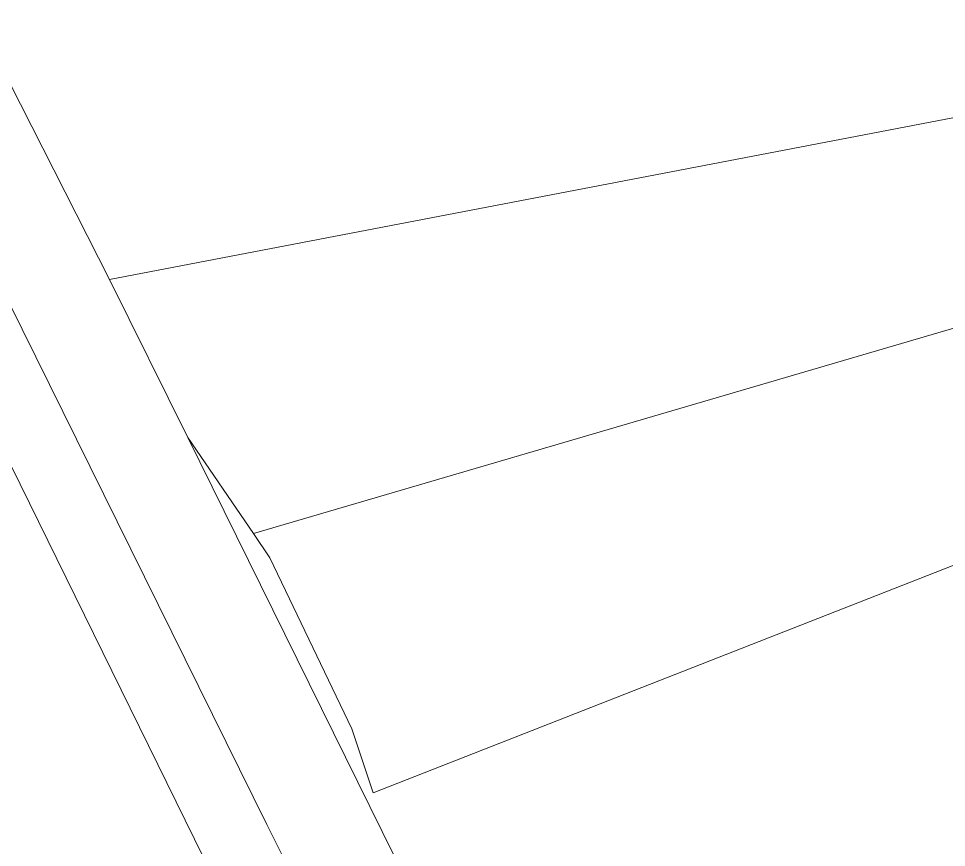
# Model space of a CAD drawing. Header units: metres. Extents: x 302094 to 304730, y 6265242 to 6268907.
# Drawn here: x 303375.8 to 303640.8, y 6267187.2 to 6267423.9 of the extents above; entities that cross this region are included whole.
import ezdxf

# ---------------------------------------------------------------- set-up
doc = ezdxf.new("R2010")
doc.units = ezdxf.units.M
doc.layers.add('Cadastre Land Parcels_SP_EXT', color=7, linetype='Continuous', lineweight=5)

msp = doc.modelspace()

# ---------------------------------------------------------------- linework, layer by layer
at = {"layer": 'Cadastre Land Parcels_SP_EXT', "linetype": 'Continuous'}
for points in [[(303452.44, 6267182.26), (303446.74, 6267193.73), (303306.86, 6267476.68), (303302.28, 6267486.1), (303253.62, 6267586.11), (303226.84, 6267641.16), (303193.02, 6267710.33), (303180.66, 6267735.31), (303174.13, 6267750.84), (303169.6, 6267761.67), (303165.86, 6267770.27), (303162.75, 6267777.5), (303149.43, 6267812.73), (303142.5, 6267833.41), (303140.79, 6267838.54), (303132.26, 6267868.75), (303130.8, 6267874.11), (303126.87, 6267887.42), (303118.45, 6267919.56), (303114.38, 6267939.34), (303111.06, 6267955.54), (303089, 6268063), (303040.23, 6268305.98)], [(303853.74, 6266458.08), (303815.53, 6266508.3), (303812.49, 6266512.29), (303782.17, 6266552.14), (303776.09, 6266555.18), (303734.78, 6266575.83), (303685.19, 6266661.93), (303284.6, 6267477.49), (303236.57, 6267577.94), (303209.74, 6267633.01), (303165.76, 6267724.13), (303156.9, 6267743.59), (303145.52, 6267770.65), (303132.02, 6267805.04), (303124.54, 6267828.4), (303115.1, 6267859.52), (303112.3, 6267870.23), (303092.27, 6267950.95), (303092.27, 6267950.95), (303024.05, 6268262.56), (302944.71, 6268050.34)], [(303024.05, 6268262.56), (303092.27, 6267950.95), (303112.3, 6267870.23), (303115.1, 6267859.52), (303124.54, 6267828.4), (303132.02, 6267805.04), (303145.52, 6267770.65), (303156.9, 6267743.59), (303165.76, 6267724.13), (303209.74, 6267633.01), (303236.57, 6267577.94), (303284.6, 6267477.49), (303685.19, 6266661.93)], [(303483.03, 6267184.74), (303424.14, 6267304.24), (303401.76, 6267349.33), (303363.6, 6267424.33), (303361.52, 6267428.54), (303343.17, 6267465.72), (303327.94, 6267496.57), (303314.02, 6267524.79), (303306.86, 6267476.68), (303446.74, 6267193.73), (303452.44, 6267182.26)]]:
    msp.add_lwpolyline(points, dxfattribs=at)
for points in [[(303656.53, 6267398.14), (303643.02, 6267443.69), (303631.85, 6267443.09), (303616.8, 6267442.28), (303582.57, 6267440.44), (303368.19, 6267428.9), (303361.52, 6267428.54), (303363.6, 6267424.33), (303401.76, 6267349.32), (303656.53, 6267398.14)], [(303673.03, 6267344.26), (303656.53, 6267398.14), (303401.76, 6267349.32), (303424.14, 6267304.24), (303442.87, 6267276.8), (303673.03, 6267344.26)], [(303691.69, 6267286.87), (303673.03, 6267344.26), (303442.87, 6267276.8), (303447.6, 6267269.88), (303470.93, 6267221.08), (303477.07, 6267202.73), (303690.48, 6267286.4), (303691.69, 6267286.87)]]:
    msp.add_lwpolyline(points, close=True, dxfattribs=at)

doc.saveas('drawing.dxf')
